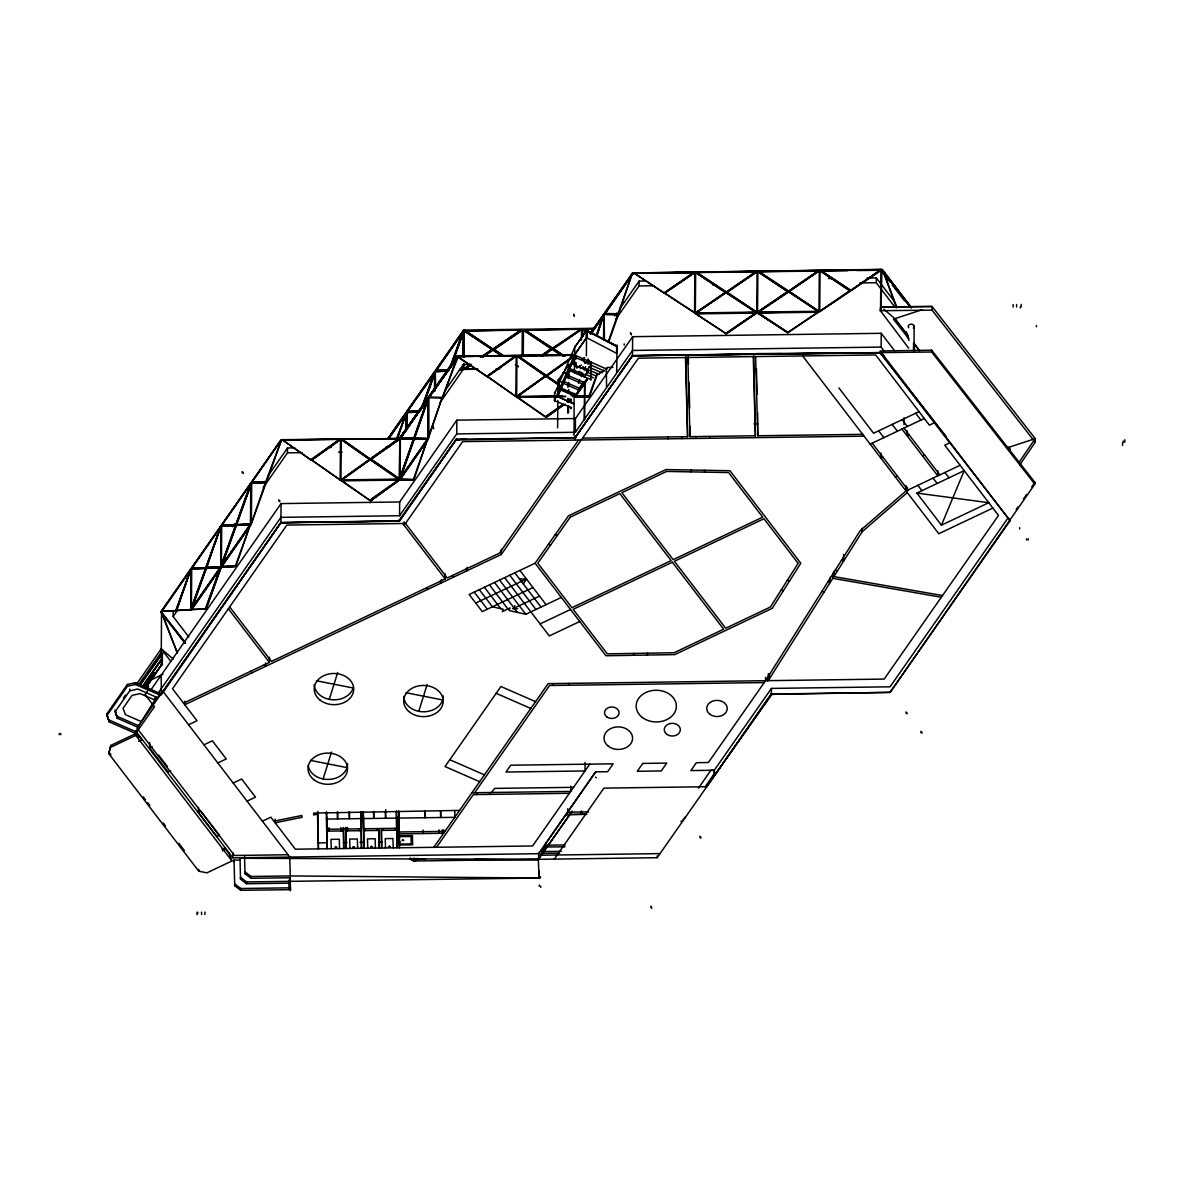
<?xml version="1.0" encoding="UTF-8"?>
<svg xmlns="http://www.w3.org/2000/svg" width="1184" height="1184" viewBox="0 0 1184 1184"><rect width="100%" height="100%" fill="white"/><g stroke="black" fill="none" stroke-linecap="round" stroke-linejoin="round"><path stroke-width="1.5" d="M557.368 397.454L574.122 358.249M59.2 734.672L59.215 733.458M60.798 734.642L60.813 733.429M106.93 715.55L106.945 713.73L127.369 684.485L135.42 682.68L160.343 693.572L160.328 695.215L135.405 684.5L127.354 686.306L106.93 715.55L109.268 721.914L135.746 733.488L138.883 737.588L138.898 735.767L141.976 739.778L138.661 741.347M222.518 850.852L225.818 849.283L228.897 853.309L231.931 860.96L206.934 872.83L198.794 871.217L108.795 753.69L110.808 745.446L135.805 733.577M109.268 721.914L106.945 713.73M108.795 753.69L110.808 745.446M115.011 710.089L117.334 718.274L138.617 727.583L135.76 731.668L135.79 735.397L110.793 747.267M117.334 718.274L115.588 711.688M127.354 686.306L127.369 684.485M117.482 718.333L115.07 711.791L129.707 690.849L129.722 689.029M135.405 684.5L135.42 682.68M137.921 730.365L137.951 728.545M138.617 727.583L138.632 725.762L156.569 697.346L154.645 699.936L140.112 693.572L132.06 695.393L123.062 708.269L125.4 714.633L141.059 721.485M148.207 689.902L145.084 694.564L154.423 706.759L135.065 734.45L231.931 860.96M148.34 689.177L148.4 683.523M170.629 770.784L168.098 771.983L149.658 747.918L149.717 742.56M154.645 699.936L154.66 698.116M161.276 652.517L161.542 611.802L281.585 439.678L400.207 438.539L457.616 356.192M894.601 350.745L881.251 333.311L632.641 336.685L575.454 418.529L456.861 420.142L399.674 501.972L281.067 503.585L280.904 522.632L161.305 694.816L161.216 675.117M143.057 685.521L161.453 659.207L161.66 654.308L140.215 685.003M145.262 688.244L161.572 664.742L161.675 653.716L162.371 654.012L162.282 664.949L161.394 664.668L161.438 659.695L142.213 687.549M188.774 636.933L173.145 616.509L173.19 611.654M184.793 701.298L184.763 704.746L501.261 554.497L638.428 358.175L875.642 354.948L929.396 425.16L935.02 422.481M205.572 568.202L190.861 609.035L191.616 609.286L220.727 567.61L191.201 569.001L190.994 609.804L190.816 569.548L176.623 610.618L161.468 611.196L190.58 569.519L176.372 610.633L161.468 611.196M191.719 569.238L191.379 609.272L206.09 568.424L191.201 569.001M196.988 914.625L197.018 912.198M198.394 812.372L200.925 811.173L219.351 835.238L216.82 836.437L198.394 812.372L198.438 807.384M197.758 913.515L197.772 912.302M198.794 871.217L198.808 869.396M201.561 914.566L201.576 912.139M204.906 914.522L204.921 912.094M235.557 525.282L220.846 566.115L221.6 566.366L250.727 524.69L221.186 526.081L220.979 566.884L220.816 526.628L206.608 567.684L191.453 568.276L220.564 526.599L206.356 567.698L191.453 568.276M220.801 608.324L160.92 694.386M221.719 526.303L221.364 566.337L236.075 525.504L221.186 526.081M585.074 762.452L585 770.962L505.968 772.027L510.733 765.204L613.149 763.828L607.658 771.702L595.67 771.85L538.498 853.694L232.848 857.838L232.908 852.672M234.047 861.878L234.062 860.058L239.997 859.984L240.012 858.163L244.54 858.104L244.555 856.284M289.074 889.672L288.822 880.319L290.198 880.304L290.45 889.643L240.752 890.324L234.698 885.721L234.713 883.9L240.766 888.503L290.465 887.822L290.48 890.738M242.187 472.801L242.202 471.587M243.223 473.585L243.223 472.372M244.6 857.675L244.97 873.688L251.023 878.291L290.258 877.758L290.346 883.146L246.568 883.738L240.515 879.15L240.53 877.329L246.583 881.917L539.075 878.025L539.134 870.743M240.752 890.324L240.766 888.503M244.97 873.688L244.984 871.868L251.038 876.471L290.272 875.938L539.075 878.025L538.306 859.229L572.212 811.144L538.498 859.288L409.93 858.859L414.163 861.464L414.563 858.267M246.568 883.738L246.583 881.917M250.446 523.728L250.801 483.694L236.075 524.542L250.978 523.964L251.186 483.161L266.074 482.584L251.186 483.161M251.704 483.383L251.348 523.417L265.556 482.347M251.023 878.291L251.038 876.471M265.586 662.951L265.556 666.385L264.328 664.786M183.535 703.133L269.404 662.374L269.449 657.224M275.191 819.15L275.162 822.791L302.053 817.315L301.787 815.51L273.933 821.193M278.743 500.995L278.743 499.781M279.779 501.779L279.779 500.566M263.144 487.69L287.49 452.836L287.534 447.981L294.831 447.878M360.75 811.721L360.972 828.8L326.592 829.274L326.37 812.18M326.754 817.374L327.11 848.765L326.621 812.106M329.034 827.66L329.004 831.109L328.96 829.229M340.148 479.979L340.489 439.516L311.584 459.91L340.148 479.979L311.584 459.91M337.632 812.032L337.573 818.914L337.381 812.046M340.933 479.964L341.273 439.516L369.837 459.584L340.933 479.964L369.822 459.111M340.888 827.498L340.859 830.946L340.814 829.066M343.641 827.72L343.715 848.543L343.271 827.468M346.009 827.69L346.083 848.499L345.639 827.438M347.415 827.409L347.386 830.857L347.326 828.992M349.487 811.869L349.428 818.751L349.236 811.898M361.135 816.901L361.49 848.292L360.987 811.632M396.314 811.232L396.522 828.312L363.34 828.77L363.118 811.691M363.503 816.871L363.858 848.262L363.37 811.602M373.789 811.543L373.73 818.425L373.537 811.558M385.658 809.664L385.584 818.262L385.392 811.395M399.452 479.18L399.792 438.716L414.045 439.072L400.029 478.898L400.384 438.909L370.888 459.096L399.452 479.18L399.866 438.687L370.888 459.57M396.699 816.427L397.054 847.818L396.551 811.158M399.511 520.694L456.61 438.568M158.345 692.847L280.948 517.349L399.556 515.736L399.674 501.972M444.932 831.375L398.993 831.997L398.682 811.203M399.171 820.098L399.422 847.788L399.348 845.006L412.683 844.828L412.432 835.534L399.097 835.712L398.934 811.277M411.529 837.221L411.47 843.911L399.319 844.074L399.156 829.037L399.186 829.969M399.348 845.006L399.378 837.399L399.408 838.331M404.144 525.341L404.173 521.907M405.964 431.124L406.112 413.29L397.868 437.828M406.497 429.57L406.467 412.831L388.071 439.175M406.541 430.118L406.689 412.461L418.455 411.81M407.074 428.756L406.689 412.461M407.459 411.425L433.714 374.322M413.764 860.857L413.778 858.267M423.073 830.102L423.043 833.551L422.984 831.671M427.676 438.272L428.031 398.283L414.03 438.11L428.194 438.509L428.549 398.52L427.794 398.224L400.103 437.947L414.296 438.346L428.327 398.446L400.621 438.184M442.579 398.135L428.416 397.75L428.578 437.962L442.061 397.913M424.938 810.848L424.878 817.73L424.686 810.877M428.578 437.962L428.416 397.75M433.196 427.676L433.211 426.462M433.596 428.756L433.61 427.542M434.528 390.039L434.691 372.383L422.17 407.133M435.09 390.986L435.253 371.569L448.706 370.829M435.653 386.073L435.253 371.569M436.038 370.503L462.293 333.414M438.879 829.895L438.85 833.329L438.79 831.464M441.366 579.509L441.336 582.942L440.108 581.344M440.744 810.64L440.685 817.522L440.492 810.655M442.254 833.284L442.283 829.836M229.681 606.904L271.432 661.412L445.184 578.932L445.228 573.766M443.645 829.821L443.615 833.27L399.052 833.876M466.511 438.894L456.032 439.797M399.556 515.736L456.728 433.906L456.861 420.142M429.067 397.128L457.29 356.665L515.706 355.644L458.149 356.502L399.674 438.317L428.874 397.41M454.819 810.448L454.76 817.33L398.623 818.085M463.447 369.186L462.974 365.042M463.048 356.206L463.255 331.49L450.112 367.972M439.945 402.782L463.27 369.393L463.314 364.539L471.439 364.42M463.314 357.376L463.625 330.07L594.102 328.294M463.566 356.695L463.773 331.712L462.9 331.461L435.638 370.474L444.607 370.237M469.87 364.894L463.891 368.92L463.936 363.577M463.965 357.464L464.202 330.987L492.278 349.339L481.829 356.843M467.058 567.314L467.029 570.747L465.8 569.149M501.261 554.497L501.306 549.346M515.839 396.492L516.18 356.044L487.275 376.423L515.839 396.492L487.275 376.423M516.638 396.492L516.964 356.029L545.543 376.098L516.638 396.492L545.528 375.639M522.085 355.644L522.292 330.203L493.891 349.31L502.771 355.585M523.239 356.665L523.476 330.173L551.537 348.54L541.088 356.044M538.646 852.658L538.587 859.939L474.725 859.392M539.297 886.268L539.312 885.055M540.452 877.995L540.466 876.782M540.703 887.349L540.718 886.135M660.036 853.605L541.428 855.218L541.458 851.577L544.655 847.004L564.99 846.812M541.428 855.218L544.581 850.645L544.67 845.184L595.67 771.85M570.629 407.696L571.354 407.518L554.512 400.695L554.586 392.2M554.704 399.896L554.867 400.858M554.763 393.384L574.536 347.696M554.793 399.733L554.512 400.695M557.62 427.824L557.856 400.518M557.886 396.877L557.975 387.775M574.107 395.19L558.315 388.293L558.434 379.354L558.374 386.147M563.125 383.29L562.785 384.06M566.011 376.764L565.656 377.548M567.698 412.831L567.772 405.55M567.802 401.909L567.832 398.268M567.92 387.346L567.965 383.705M568.009 378.244L568.039 374.603M568.646 372.398L568.72 365.22L575.084 362.26M568.764 375.713L569.03 374.692M568.557 405.638L568.498 412.831L567.758 412.683M568.586 402.042L568.616 398.446M568.66 393.044L568.705 389.447M568.734 385.851L568.764 382.254M568.794 378.658L568.912 364.272M570.954 408.746L570.969 407.888M571.014 402.427L571.043 399.038M567.758 808.746L567.728 812.18L588.463 811.898M573.781 315.388L573.796 314.174M574.181 316.483L574.196 315.27M570.747 786.176L570.703 791.415L471.928 792.747M573.914 437.695L575.054 439.486L576.416 435.653M574.107 394.834L574.107 435.046L573.426 434.587M574.506 372.916L574.447 357.42M574.743 346.216L574.669 354.712L554.512 400.34M574.847 354.8L586.346 338.002L574.61 354.342M574.995 357.657L575.01 354.86L517.452 355.629L546.061 375.728L575.024 355.304L517.467 356.088M575.01 346.971L586.406 330.721L583.505 328.797L594.575 329.241M575.394 366.611L575.498 362.467M575.454 358.87L575.557 355.2L576.046 359.063M456.032 439.974L575.172 437.606L632.345 355.585L931.675 352.003L1034.831 484.167L890.131 692.418L771.524 694.031L657.179 857.704L414.148 861.005L409.916 858.237M456.728 433.906L575.335 432.293L575.454 418.529M575.986 366.33L576.016 362.689M581.462 339.986L581.551 329.389L553.165 348.51L563.51 355.748M582.676 336.508L582.75 329.374L587.175 332.275M583.83 361.786L583.86 358.145M584.245 419.891L584.57 382.269M584.585 420.039L584.911 382.417M581.418 810.892L581.388 814.34L581.329 812.002M586.346 338.358L586.406 330.469M586.376 355.94L586.539 338.091M586.539 337.721L586.613 329.226M588.241 368.431L591.097 364.702L590.949 380.123M603.559 338.461L603.766 314.826L596.973 335.827M603.929 339.719L604.151 314.278L618.344 314.678L608.591 342.383M604.447 339.956L604.151 314.278M606.356 368.579L606.548 386.931M616.805 346.276L616.598 345.935M616.76 371.732L616.997 345.032M624.19 345.106L624.205 343.893M630.51 333.814L630.524 332.6M631.338 334.894L631.353 333.681M632.641 336.685L632.463 355.91L575.306 437.236M615.769 319.295L639.049 285.951L639.094 281.096L646.449 280.993M650.845 907.373L650.86 906.16M651.674 908.454L651.674 907.24M657.179 857.704L657.194 855.884M681.999 355.17L880.186 352.61M683.301 819.091L683.301 820.305L680.933 821.43M582.572 438.124L687.593 436.689L685.921 356.65M684.633 818.396L684.648 817.182M753.734 355.733L755.407 435.771L689.961 436.659L690.05 426.344M694.534 313.035L694.875 272.527L664.52 292.951L694.52 312.561M695.319 313.02L695.659 272.527L725.674 292.596L695.319 313.02L725.659 292.122M699.833 837.458L699.833 836.244M700.854 838.242L700.869 837.029M714.233 775.106L714.278 770.251L771.45 688.407L890.057 686.809L1007.806 518.266M756.739 312.191L757.079 271.684L726.739 292.108L756.739 312.191L726.739 292.108M757.538 312.176L757.864 271.684L787.878 291.752L757.538 312.176L787.863 291.279M862.662 434.321L757.775 435.742L757.642 412.772M768.016 353.957L776.275 353.868M714.278 770.251L690.879 770.562L696.384 762.688L708.372 762.526L765.545 680.696L765.574 677.248M768.283 673.77L768.224 680.652L832.796 578.31L832.84 573.145M769.408 678.772L769.452 673.607M771.154 694.372L890.072 692.344M771.406 688.496L771.42 694.179L782.535 693.691M781.484 353.631L632.345 355.762L880.186 352.788L883.96 355.984L881.325 352.773M818.958 311.348L819.298 270.84L788.944 291.264L818.958 311.348L788.944 291.264M819.742 311.333L820.083 270.84L850.097 290.909L819.742 311.333L850.082 290.435M830.206 577.318L830.162 582.484L828.03 581.64M942.523 595.537L833.876 576.578L833.921 571.413M843.615 554.364L843.556 561.246L841.498 560.298M833.876 576.578L862.189 531.705L862.218 528.256M895.252 307.529L876.264 282.724L876.308 277.87L867.117 278.003M856.876 270.544L880.896 270.248L880.541 310.918L908.676 348.2M1035.201 442.283L932.045 310.134L881.029 310.711L881.059 307.07L932.074 306.493L1035.23 438.642L1035.201 442.283L1019.779 464.824M884.404 351.352L881.133 347.09L881.251 333.311M880.985 453.028L880.94 458.178L882.968 457.216M882.376 353.424L882.361 355.244L880.911 352.403M904.014 424.656L904.073 417.774M765.545 680.696L860.22 530.624L906.026 490.946L906.071 485.78M907.284 430.784L907.24 435.949L909.268 434.987M907.344 487.453L907.299 492.618L862.189 531.705M905.982 713.108L905.997 711.895M907.018 713.893L907.033 712.679M913.515 350.449L913.574 343.182M913.959 351.929L914.181 326.429M914.433 350.745L914.492 343.464M920.856 732.526L920.871 731.312M921.892 733.31L921.907 732.097M931.675 352.003L931.69 350.183L880.2 350.967L880.186 352.788L1010.085 520.723L890.042 692.388M932.045 310.134L932.074 306.493L881.103 306.848M937.846 470.699L937.802 475.864L901.956 429.067M1009.952 520.531L1009.967 518.71M1013.134 306.996L1013.149 304.569M1016.597 306.937L1016.612 304.51M1020.371 307.958L1020.371 306.745M1021.126 306.848L1021.156 304.421M1019.661 528.908L1019.676 527.694M1026.587 540.052L1026.587 538.838M1028.186 540.037L1028.186 538.824M1034.831 484.167L1034.86 482.347L931.69 350.183M1036.4 326.784L1036.4 325.57M1122.58 445.362L1122.61 442.934M1123.187 442.224L1123.187 441.01M1124.785 442.209L1124.8 439.782M881.029 310.711L881.902 269.375L632.552 272.986L590.209 333.444M591.452 362.422L590.772 361.756L591.097 364.332L574.64 357.139L574.669 355.082L606.711 369.097L606.016 368.786M398.964 520.856L399.674 520.161M616.376 371.732L617.086 371.894M633.455 655.285L633.766 653.405M647.278 655.063L647.589 653.183M690.657 471.868L691.012 470.004M704.48 472.12L704.835 470.255M220.683 608.517L280.904 522.632L399.437 521.138L456.624 439.279M337.677 672.497L329.3 699.344M587.945 364.213L591.127 362.215M323.114 778.968L331.49 752.077M418.796 711.303L427.172 684.411M563.066 372.797L566.366 373.241M413.512 438.85L399.511 478.676L400.266 478.958L427.972 439.234L413.764 438.85L399.748 478.736L427.439 439.012M400.103 437.947L413.778 438.11L427.794 398.224M400.266 478.958L414.282 439.072L427.972 439.234M413.778 438.11L414.548 438.346L428.549 398.52M413.157 480.112L399.511 479.949L413.157 480.112L442.313 397.173L458.297 356.532L399.852 438.08L458.415 356.177L456.772 356.443L399.6 438.272L458.149 356.636M413.941 479.609L427.439 439.501L399.733 479.224L413.941 479.609L399.733 479.224M456.861 357.509L442.846 397.41L428.638 397.01L458.297 356.428L456.772 356.443L457.468 356.739M586.79 362.289L588.019 358.826M596.203 335.56L603.544 314.752L596.736 335.797M596.455 335.605L603.766 314.826M586.731 379.561L575.439 395.737L589.129 395.915L597.076 373.374M608.073 342.146L617.826 314.456M604.388 313.553L618.078 313.716L632.123 273.844L618.596 313.952L604.388 313.553L632.123 273.844M575.365 436.689L575.172 437.414M575.439 395.737L589.647 396.137L597.594 373.596M175.839 610.396L190.58 569.519M190.816 569.548L176.105 610.382L190.476 609.582M205.838 567.476L220.564 526.599M220.816 526.628L206.09 567.462L220.461 566.662M191.616 609.286L206.356 568.409M205.468 608.739L220.209 567.876L220.964 568.128L206.253 608.961L191.098 609.553L220.209 567.876M235.823 524.542L250.564 483.679L251.319 483.93L236.608 524.764L221.438 525.356L250.564 483.679M205.735 608.724L220.446 567.891M251.082 483.901L236.341 524.778L221.438 525.356M221.6 566.366L236.341 525.489M221.082 566.618L235.468 565.819L250.194 524.941L235.986 566.041L221.082 566.618L250.194 524.941M280.549 440.744L251.437 482.421L265.808 481.622L281.067 440.981M251.156 524.305L281.511 440.108L400.118 438.494M396.344 439.338L406.275 413.468M396.729 439.338L406.112 413.29M434.321 372.353L420.527 410.626L407.059 411.381L434.321 372.353L435.209 372.62L422.688 407.355M422.288 407.4L434.128 374.558M434.839 372.575L407.059 411.381M449.728 367.987L462.9 331.461M450.867 366.507L462.086 335.383M451.252 366.463L463.151 333.459M941.443 525.178L964.205 470.61L916.875 493.077L941.443 525.178L988.773 502.712L916.875 493.077M572.656 396.64L574.107 393.31M578.443 383.305L579.879 379.975M581.329 376.63L582.765 373.3M584.215 369.97L585.651 366.64M587.101 363.296L588.537 359.966M574.062 355.156L457.557 356.192L400.207 438.613L280.993 439.886L161.024 611.58L185.355 642.468M517.63 608.724L513.086 608.65L514.833 605.586M523.358 583.993L526.436 578.976L519.539 579.006M1018.64 462.885L1035.23 438.642L1007.288 447.804M1016.183 509.623L1018.255 506.589M1023.45 499.012L1026.558 494.468M1031.738 486.89L1034.86 482.347M698.456 788.189L710.859 770.296L714.396 770.399L714.352 775.86L712.753 775.89M632.434 355.807L575.172 437.606M400.266 479.446L427.957 439.723M398.875 520.812L456.565 439.027M568.542 371.036L568.882 370.252L585.34 377.37M559.899 390.587L560.254 389.802L576.697 396.921M232.478 526.791L234.595 523.757M268.472 475.258L287.534 447.981M173.145 616.509L177.378 610.456M205.972 569.534L208.088 566.5M123.417 698.057L125.519 695.052M136.915 683.642L161.231 648.832L173.352 659.148M220.209 567.388L191.098 609.064L205.824 568.187L220.727 567.61M250.209 524.468L221.082 566.144L235.823 525.267L250.727 524.69M138.987 684.248L161.187 652.473L162.918 653.228L162.371 654.012M191.616 609.775L220.727 568.098L206.001 608.976L191.098 609.553M221.6 566.855L250.712 525.178M139.919 684.855L161.675 653.716M140.038 684.929L161.483 654.234M142.213 687.06L161.631 659.177M145.055 688.067L161.586 664.638M145.218 688.629L161.394 665.156M150.649 690.257L281.067 503.585M160.343 693.572L157.487 697.657L137.758 689.029L129.707 690.849M138.069 726.71L162.874 691.204L289.873 857.068M160.328 695.215L280.904 522.632L399.363 520.856M387.36 439.205L463.625 330.07M387.923 438.761L405.757 413.246M436.156 370.71L463.64 331.002M388.47 439.072L406.467 413.32M444.814 391.016L463.314 364.539M370.104 502.756L373.271 498.212M188.567 724.756L197.018 720.745L172.509 688.733L286.868 525.06L405.476 523.461L462.648 441.617L864.083 436.171M590.18 333.873L603.544 314.752M558.226 380.212L568.32 365.767M590.875 333.932L633.248 273.297L882.332 269.567L911.473 307.618M614.748 315.95L616.864 312.916M620.046 308.373L639.094 281.096M577.94 389.995L583.668 381.81M575.439 395.249L586.746 379.072M587.264 379.309L575.957 395.486L572.138 393.621M575.957 395.959L587.264 379.783M600.998 371.746L599.089 374.47L582.602 367.262M603.84 370.074L601.931 372.812L588.744 367.04M575.335 432.293L632.522 350.449L881.133 347.09M578.517 440.048L499.485 553.15L447.212 577.97L405.476 523.461M433.803 847.315L548.148 683.642L884.152 679.083L998.497 515.41L944.743 445.214L950.382 442.535M436.541 847.285L473.334 794.612L569.386 793.31M474.666 792.718L549.568 685.492L764.228 682.576M476.308 794.568L477.626 792.673M489.14 794.39L490.472 792.496M491.686 792.481L494.542 788.396L573.559 787.33M589.765 764.139L532.593 845.968L295.378 849.194L270.855 817.182L262.404 821.193M538.587 857.482L541.443 853.398L559.692 853.146M554.319 859.096L603.899 788.13L706.759 786.724L771.346 693.661M767.291 680.785L769.408 677.751M705.161 786.753L713.582 774.691L715.062 774.839M714.174 775.786L772.042 694.253M847.626 270.662L633.188 273.371L590.742 333.873L633.07 273.223L881.917 269.922L819.343 311.954M535.094 563.199L568.498 515.795L665.926 469.56L729.936 470.714L800.784 563.244L772.205 608.354L674.776 654.604L605.942 655.744L535.094 563.199L469.175 594.501L482.273 611.61L532.978 587.545M144.152 687.268L154.275 673L155.474 673.533L145.351 687.8M144.492 687.43L154.616 673.148M144.448 687.845L147.586 684.071M144.788 687.993L154.956 673.311M145.321 687.623L147.467 684.914M541.695 854.715L544.625 850.645M574.669 347.223L586.406 330.884M311.052 459.54L340 439.131L311.066 460.014L282.458 439.915L311.066 460.014M311.584 460.369L340.489 439.516M515.721 356.118L486.757 376.527L515.706 355.644M370.355 458.741L399.304 438.332L370.37 459.214L341.762 439.101L370.37 459.214M341.406 479.89L370.355 459.481L398.949 479.106L398.964 480.068L370.015 500.477L341.406 480.852L341.406 479.89L398.949 479.106M487.29 376.897L516.18 356.044M370.015 500.477L341.392 480.378L370.355 459.481M546.061 375.728L575.01 354.845M370 500.018L398.949 479.594M563.081 404.75L545.706 417.005L517.112 397.365L517.097 396.403L546.046 375.994L561.098 386.324M546.594 376.083L575.483 355.23L546.594 376.083L558.611 384.341M545.706 417.005L517.097 396.892L546.046 375.994M545.691 416.531L563.066 404.277M567.402 401.213L570.303 399.171M567.417 401.687L570.318 399.644M563.554 404.662L546.224 417.36L565.02 404.114M567.891 401.598L570.792 399.57M567.906 402.072L570.792 400.029M469.826 364.45L463.891 368.92M480.304 357.39L492.278 349.339M493.092 348.792L521.522 329.64L493.092 349.265L464.972 330.41L493.092 349.265M470.64 365.442L464.646 369.482L470.078 365.338M482.983 356.665L493.077 349.857L502.238 355.851M482.613 357.39L493.077 349.857M493.906 349.783L522.292 330.203M541.073 355.585L551.537 348.54M580.634 329.433L552.366 348.451L580.811 329.3M542.257 355.851L552.351 349.058L563.036 356.044M543.382 355.57L552.351 349.058M553.165 348.984L581.551 329.389M694.357 272.157L664.002 293.07L694.357 272.157L632.552 272.986L633.188 273.371M664.535 293.425L694.875 272.527M726.206 292.226L756.576 271.314L726.206 292.226L696.177 272.142L756.576 271.314M695.822 312.931L726.192 292.478L756.221 312.102L756.221 313.064L725.851 333.503L695.822 313.878L695.822 312.931L818.425 311.259L818.44 312.221L788.056 332.66L758.041 313.035L758.026 312.088L788.396 291.634L818.425 311.259M726.206 292.951L756.236 312.576L695.807 313.405L726.192 292.478M726.739 292.581L757.079 271.684M788.426 291.382L818.78 270.47L788.426 291.382L758.382 271.299L818.78 270.47M726.369 333.385L756.724 312.961L726.384 333.858L633.958 272.986L664.002 293.07M788.411 292.108L758.041 312.546L818.44 311.732L788.396 291.634M788.958 291.738L819.298 270.84M788.056 332.186L818.425 311.747L758.026 312.561L788.056 332.66M850.63 290.539L881 269.626L850.63 290.539L820.601 270.455L881 269.626M414.548 860.368L417.626 858.296M571.28 371.11L574.122 369.452M576.963 367.795L579.79 366.122M585.458 362.807L588.3 361.15M580.264 368.668L583.327 366.892M570.244 371.48L573.426 369.645M576.608 367.824L581.388 365.072M584.57 363.236L589.351 360.484M161.039 612.054L185.474 643.312M896.48 307.751L882.805 270.426L910.733 306.908M151.611 679.69L162.992 674.288M149.658 747.918L152.203 746.719M475.731 603.056L526.436 578.976M203.929 744.825L212.38 740.814L226.262 758.944L217.812 762.955M919.05 411.647L873.585 433.24L838.879 387.923M513.086 608.65L539.534 596.1M870.181 444.148L924.275 418.47M479.313 589.676L492.426 606.8L503.17 609.212L502.312 611.61L510.038 607.954L509.12 610.544L525.814 614.289L561.305 597.432M540.096 623.909L570.51 609.479M946.06 436.274L880.186 352.788L756.754 353.602M233.174 783.009L241.625 778.998L255.507 797.128L247.056 801.139M922.588 456.003L924.615 455.041M579.731 621.511L549.302 635.941L504.665 577.644M895.267 476.9L897.294 475.938M906.026 490.946L960.106 465.268M222.015 849.283L225.167 847.788M992.873 508.054L938.779 533.732L802.648 355.94M581.448 359.314L584.63 357.849M921.922 309.808L893.446 319.132L908.158 337.973M435.638 370.474L447.419 369.822M460.117 369.127L462.929 368.964M459.333 370.237L462.559 370.059M435.786 371.791L447.552 371.14M407.577 411.603L419.373 410.952M407.207 412.698L418.973 412.047M236.608 524.764L250.978 523.964M206.608 567.684L220.979 566.884M176.623 610.618L190.994 609.804M880.57 307.278L880.171 310.918L881.177 310.904M586.376 814.296L566.041 814.592L586.746 814.266M828.504 278.521L832.174 278.477M639.049 285.951L653.76 285.744M712.605 284.944L716.29 284.9M859.717 282.961L876.264 282.724M695.822 313.39L756.236 312.576L725.851 333.503M695.822 313.878L756.221 313.064M758.041 313.035L818.44 312.221M521.522 329.64L464.646 331.002L521.537 330.114M580.796 328.841L523.95 330.203L578.991 329.33M583.505 328.797L594.457 328.649M458.016 356.724L457.276 356.192L575.424 354.593M464.631 369.008L477.404 368.831M463.27 369.393L477.877 369.201M496.126 368.949L499.766 368.905M607.392 367.44L612.868 367.366M517.097 396.403L562.06 395.796M571.058 395.678L574.654 395.634L574.654 396.581M517.097 396.892L565.671 396.226M517.112 397.365L565.671 396.699M753.971 423.902L757.656 423.857M456.624 439.279L575.172 437.68L574.817 436.896M327.672 447.434L331.328 447.389M386.073 446.649L389.714 446.59M287.49 452.836L302.083 452.643M338.58 452.14L342.235 452.096M341.392 480.378L398.964 479.579L370.37 459.94M341.406 480.852L398.964 480.068M459.599 810.404L313.73 813.082L313.627 814.962L317.49 814.163L318.422 848.884L317.904 811.366M326.31 819.062L360.691 818.603M363.059 818.573L396.255 818.114M326.636 831.138L343.227 830.916M345.61 830.887L361.016 830.665M363.384 830.635L378.791 830.428L379.28 848.055L379.25 829.007M396.581 830.191L381.174 830.398L381.648 848.025L381.618 828.963M399.126 836.644L411.277 836.481L411.47 843.911M401.968 840.329L403.877 840.3M317.623 842.919L326.828 842.801M343.404 842.579L347.09 842.52M359.98 842.357L363.666 842.298M378.392 842.105L382.077 842.046M396.818 841.854L400.488 841.794M370.622 846.708L372.531 846.678M334.939 847.226L336.848 847.196M352.773 847.122L354.682 847.093M388.515 846.516L390.409 846.501M288.112 854.744L234.506 855.484L137.033 728.19M541.458 851.577L561.527 851.311M544.67 845.184L565.005 844.991M244.614 858.296L425.47 858.992M771.539 694.312L782.535 693.883M414.548 438.346L428.194 438.509M400.384 438.909L414.045 439.072M604.669 314.5L618.344 314.678M575.202 396.462L589.395 396.862L575.128 396.98M562.962 372.797L566.529 372.96M832.796 578.31L941.324 597.254M406.068 692.744L442.698 699.966M310.386 760.394L347.016 767.617M316.572 680.8L353.202 688.008A19.758 15.599 0.5 0 1 331.846 699.714A19.758 15.599 0.5 0 1 314.263 684.485M787.33 580.308L789.58 580.93M781.144 590.046L783.408 590.683M555.148 534.739L557.398 535.405M548.444 544.27L550.693 544.921M458.297 356.902L456.772 356.443L486.757 376.068M835.253 570.2L837.399 571.014M821.874 591.408L824.005 592.237M591.571 365.382L604.758 371.14M586.361 371.806L596.262 376.127M578.576 371.302L581.877 372.738M585.177 374.188L593.421 377.8M568.912 368.12L585.355 375.313L588.211 371.214L571.768 363.666L557.368 396.61L573.826 403.803L557.368 396.24M574.092 372.25L590.579 379.457M566.026 374.632L584.57 382.624M566.011 376.69L582.454 383.882M563.155 381.144L579.598 388.337M558.374 380.641L563.007 382.669M563.125 383.216L579.583 390.409M560.269 387.671L576.726 394.864M399.082 519.983L399.482 521.167L280.845 522.736M771.346 693.957L772.131 694.298M265.808 481.622L251.437 482.421M535.568 701.653L500.936 686.513L445.021 766.551L479.653 781.692M496.185 693.321L530.802 708.476M595.567 777.163L596.366 777.799M449.787 759.728L484.419 774.869M161.453 659.207L162.326 659.488M117.349 716.453L138.632 725.762M109.283 720.094L135.76 731.668M154.66 674.081L148.163 683.257M154.542 674.924L148.622 683.286M820.601 270.455L850.615 290.08M850.097 290.909L820.083 270.84M758.382 271.299L788.411 290.924M787.878 291.752L757.864 271.684M696.177 272.142L726.192 291.767M725.674 292.596L695.659 272.527M410.463 858.237L413.749 860.383M583.712 329.389L586.642 331.313M585.71 331.772L582.75 329.374M552.351 347.992L524.246 329.611L552.366 348.451M553.165 348.51L564.99 356.251M551.552 348.999L523.476 330.173M552.366 349.532L561.231 355.333M493.891 349.31L504.251 356.088M515.81 364.716L518.503 366.478M492.292 349.798L464.202 330.987M493.092 350.331L501.972 356.132M515.292 364.835L518.252 366.774M517.452 355.629L546.061 375.254M546.579 375.624L558.596 383.868M570.126 392.526L574.654 395.634M545.543 376.098L516.964 356.029M546.061 376.468L561.112 386.798M567.136 390.927L574.654 396.092M457.276 356.192L486.757 376.527M370.888 459.096L399.437 478.706M369.837 459.584L341.273 439.516M883.856 309.216L894.882 318.674L908.32 336.152L894.882 318.674M880.896 270.248L885.41 276.094M887.674 279.01L889.924 281.925M892.188 284.856L904.591 300.914M881.828 269.804L911.044 307.958M882.302 270.662L910.23 307.144M876.308 277.87L894.186 301.21M883.782 355.851L1010.085 520.723M915.676 413.26L920.886 420.068M944.891 472.49L948.991 477.833M902.149 419.669L907.373 426.492M903.984 428.105L939.83 474.902M892.174 424.405L897.398 431.228M933.066 478.099L937.166 483.457M878.661 430.828L883.871 437.651M917.852 485.322L921.951 490.679M872.208 443.186L908.054 489.984M519.88 570.422L546.09 604.654M514.803 572.834L541.014 607.066M509.742 575.232L535.952 609.479M499.589 580.056L525.814 614.289M494.527 582.454L517.467 612.409M489.451 584.866L507.906 608.961M484.389 587.279L500.773 608.665M474.236 592.089L487.349 609.212M452.288 575.557L453.516 577.17M402.738 523.491L445.184 578.932M426.595 587.767L427.824 589.366M228.364 608.783L269.404 662.374M250.816 671.21L252.044 672.808M184.571 642.794L161.512 612.912L177.482 653.124M161.231 648.832L170.718 661.234M158.7 755.214L167.373 766.536M135.82 731.105L232.848 857.838M108.81 751.87L111.03 754.77M143.249 796.847L145.469 799.748M147.689 802.648L149.924 805.549M163.244 822.969L165.479 825.87M178.799 843.274L184.364 850.541M882.805 270.426L896.984 307.514M906.278 331.816L908.853 338.565M905.76 332.068L908.986 340.489M161.542 611.802L177.171 652.665M107.004 715.432L109.416 721.974M569.016 683.36L569.09 685.225M553.209 683.568L553.283 685.447M756.443 368.594L757.138 394.361M755.629 356.576L757.775 435.742M753.261 356.621L755.407 435.771M709.719 436.393L709.764 438.272M695.881 436.585L695.94 438.45M688.289 356.621L688.481 363.991M688.984 382.402L689.68 408.169M687.815 357.509L689.961 436.659M685.447 357.538L687.593 436.689M681.658 436.778L681.718 438.642M667.835 436.97L667.88 438.835M418.174 858.918L414.163 861.464M402.841 839.915L402.856 840.788M394.746 828.341L394.805 830.221M393.206 847.862L392.955 838.509L385.244 838.612L385.496 847.966M389.373 846.116L389.403 846.974M382.891 828.504L382.95 830.369M376.971 828.578L377.015 830.458M375.417 848.114L375.165 838.746L367.469 838.864L367.721 848.218M371.48 846.294L371.51 847.152M365.116 828.741L365.16 830.62M359.181 828.83L359.24 830.694M357.642 848.351L357.39 838.997L349.68 839.101L349.931 848.454M353.631 846.708L353.661 847.581M339.556 848.588L339.305 839.234L331.017 839.352L331.268 848.706M335.812 846.812L335.827 847.67M289.784 857.852L290.272 875.938M290.258 877.758L290.361 881.325M240.012 858.163L240.515 879.15M234.062 860.058L234.698 885.721M1007.17 447.182A2.96 2.338 0.5 0 1 1009.419 451.134M908.705 327.716A2.96 2.338 0.5 0 1 909.445 324.608A2.96 2.338 0.5 0 1 913.441 324.949A2.96 2.338 0.5 0 1 913.382 328.101M347.593 763.576A19.758 15.599 0.5 0 1 329.108 779.398A19.758 15.599 0.5 0 1 308.18 765.456M443.26 695.911A19.758 15.599 0.5 0 1 423.916 711.776A19.758 15.599 0.5 0 1 403.744 696.444M586.953 330.351L586.938 337.81L616.583 353.365L616.642 345.846L586.953 330.351M606.756 368.564L606.016 368.431L606.756 368.564M798.09 563.318L770.384 607.037L725.688 628.245L674.392 561.26L763.946 518.74L798.09 563.318M642.794 763.414L637.288 771.287L661.249 770.962L666.755 763.088L642.794 763.414M570.259 517.156L537.832 563.17L571.931 607.703L671.136 560.609L619.839 493.624L570.259 517.156M399.422 479.994L370.533 500.847L399.422 479.994M666.562 471.439L621.866 492.662L673.163 559.647L762.718 517.142L728.589 472.549L666.562 471.439M672.364 562.222L573.16 609.316L607.259 653.849L674.096 652.739L723.661 629.207L672.364 562.222M235.202 566.544L220.831 567.358L235.202 566.544M616.642 346.335L586.938 330.839L616.642 346.32M787.508 332.556L757.508 312.946L787.508 332.556M919.524 350.716L913.93 343.434L919.48 350.73M666.74 734.243A8.036 6.349 0.5 0 0 680.119 731.224A8.036 6.349 0.5 0 0 670.055 723.572A8.036 6.349 0.5 0 0 666.74 734.243M709.897 714.278A10.242 8.081 0.5 0 0 726.946 710.43A10.242 8.081 0.5 0 0 714.13 700.691A10.242 8.081 0.5 0 0 709.897 714.278M608.398 746.26A14.282 11.278 0.5 0 0 632.167 740.888A14.282 11.278 0.5 0 0 614.304 727.316A14.282 11.278 0.5 0 0 608.398 746.26M642.364 717.489A20.084 15.836 0.5 0 0 675.768 709.956A20.084 15.836 0.5 0 0 650.667 690.864A20.084 15.836 0.5 0 0 642.364 717.489M606.756 716.868A7.296 5.757 0.5 0 0 618.892 714.115A7.296 5.757 0.5 0 0 609.775 707.174A7.296 5.757 0.5 0 0 606.756 716.868M314.115 779.901A19.758 15.599 0.5 0 0 346.986 772.471A19.758 15.599 0.5 0 0 322.27 753.705A19.758 15.599 0.5 0 0 314.115 779.901M320.302 700.292A19.758 15.599 0.5 0 0 353.158 692.862A19.758 15.599 0.5 0 0 328.456 674.081A19.758 15.599 0.5 0 0 320.302 700.292M409.782 712.25A19.758 15.599 0.5 0 0 442.653 704.82A19.758 15.599 0.5 0 0 417.952 686.039A19.758 15.599 0.5 0 0 409.782 712.25"/></g></svg>
